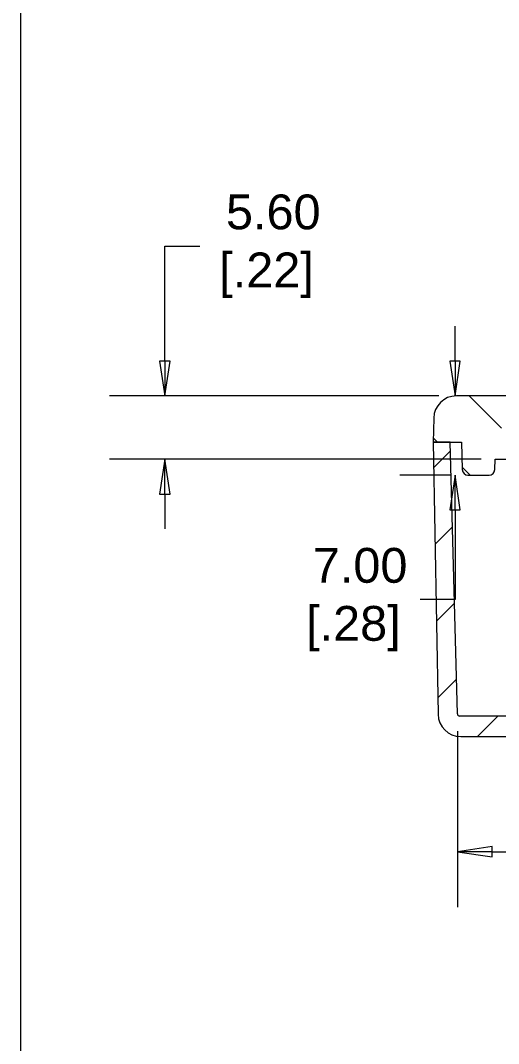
# Model space of a CAD drawing. Header units: millimetres. Extents: x 14 to 415, y 15 to 319.
# Drawn here: x 14 to 56.3, y 137.8 to 228.2 of the extents above; entities that cross this region are included whole.
import ezdxf

# ---------------------------------------------------------------- set-up
doc = ezdxf.new("R2010")
doc.units = ezdxf.units.MM
doc.header["$LTSCALE"] = 1.538462
for name, color, linetype, lineweight in [('Dimension (ANSI)', 7, 'Continuous', 9), ('Hatch (ANSI)', 7, 'Continuous', 9), ('Sketch Geometry (ANSI)', 7, 'Continuous', 9), ('Symbol (ANSI)', 7, 'Continuous', 9), ('Visible (ANSI)', 7, 'Continuous', 9)]:
    doc.layers.add(name, color=color, linetype=linetype, lineweight=lineweight)
doc.styles.add('Note Text (ANSI)', font='arial.ttf')
doc.styles.add('Text Style20', font='arial.ttf')
doc.dimstyles.new('Default - mm (ANSI)', dxfattribs={"dimscale": 1.538462, "dimtxt": 2, "dimasz": 2, "dimexe": 3.175, "dimexo": 1, "dimgap": 0.8, "dimtad": 0, "dimtih": 1, "dimtoh": 1, "dimrnd": 1e-08, "dimzin": 4, "dimdsep": 46, "dimtxsty": 'Note Text (ANSI)', "dimblk": 'Filled-1', "dimcen": 0.09, "dimdle": 10, "dimclrd": 256, "dimclre": 256, "dimclrt": 256, "dimadec": 1, "dimazin": 0, "dimtfac": 1.524, "dimtofl": 0, "dimtmove": 0, "dimatfit": 3, "dimfxl": 0, "dimtolj": 1, "dimtzin": 0, "dimlwd": -1, "dimlwe": -1, "dimarcsym": 0})

# ---------------------------------------------------------------- blocks, each defined once
blk = doc.blocks.new('Title Blocks HAMMOND')
at = {"layer": 'Sketch Geometry (ANSI)'}
blk.add_line((9.353, 206.727), (9.353, 9.64), dxfattribs=at)
at = {"layer": 'Symbol (ANSI)', "style": 'Text Style20'}
blk.add_attdef('<TITLE>_001', (231.26, 16.467), '', height=5, dxfattribs=at)
blk = doc.blocks.new('Filled-1')
at = {"color": 0}
for p, q in [((0, 0), (-1, 0.15)), ((-1, 0.15), (-1, -0.15)), ((-1, 0), (0, 0)), ((-1, -0.15), (0, 0))]:
    blk.add_line(p, q, dxfattribs=at)
at = {"color": 0, "flags": 128}
blk.add_lwpolyline([(-1, -0.15), (0, 0), (-1, 0.15), (-1, -0.15)], dxfattribs=at)
at = {"color": 0}
blk.add_solid([(-1, -0.15), (0, 0), (-1, 0.15), (-1, -0.15)], dxfattribs=at)
blk = doc.blocks.new('*D16')
at = {"layer": 'Defpoints', "color": 0, "transparency": 16777216}
for p in [(52.624, 166.909), (108.366, 166.909), (108.366, 154.724)]:
    blk.add_point(p, dxfattribs=at)
at = {"layer": 'Dimension (ANSI)', "transparency": 16777216}
for p, q in [((52.624, 165.371), (52.624, 149.84)), ((108.366, 165.371), (108.366, 149.84)), ((55.7, 154.724), (58.022, 154.724)), ((105.289, 154.724), (102.968, 154.724))]:
    blk.add_line(p, q, dxfattribs=at)
at = {"layer": 'Dimension (ANSI)', "transparency": 16777216, "xscale": 3.076923076923077, "yscale": 3.076923076923077, "zscale": 3.076923076923077, "rotation": 180}
blk.add_blockref('Filled-1', (52.624, 154.724), dxfattribs=at)
at = {"layer": 'Dimension (ANSI)', "transparency": 16777216, "xscale": 3.076923076923077, "yscale": 3.076923076923077, "zscale": 3.076923076923077}
blk.add_blockref('Filled-1', (108.366, 154.724), dxfattribs=at)
at = {"layer": 'Dimension (ANSI)', "transparency": 16777216, "insert": (80.495, 154.724), "char_height": 3.07692, "attachment_point": 5, "style": 'Note Text (ANSI)'}
blk.add_mtext('\\A1; 55.74\\P[2.19]{\\PINSIDE BOX LENGTH}', dxfattribs=at)
blk = doc.blocks.new('*D17')
at = {"layer": 'Defpoints', "color": 0, "transparency": 16777216}
for p in [(52.416, 195.015), (52.532, 195.015), (53.558, 188.015)]:
    blk.add_point(p, dxfattribs=at)
at = {"layer": 'Dimension (ANSI)', "transparency": 16777216}
for p, q in [((52.416, 198.092), (52.416, 201.169)), ((50.993, 195.015), (47.531, 195.015)), ((52.02, 188.015), (47.531, 188.015)), ((52.416, 184.938), (52.416, 177.011)), ((52.416, 177.011), (49.339, 177.011))]:
    blk.add_line(p, q, dxfattribs=at)
at = {"layer": 'Dimension (ANSI)', "transparency": 16777216, "xscale": 3.076923076923077, "yscale": 3.076923076923077, "zscale": 3.076923076923077}
for p, rotation in [((52.416, 195.015), 270), ((52.416, 188.015), 90)]:
    blk.add_blockref('Filled-1', p, dxfattribs=dict(at, rotation=rotation))
at = {"layer": 'Dimension (ANSI)', "transparency": 16777216, "insert": (43.431, 177.011), "char_height": 3.0769, "attachment_point": 5, "style": 'Note Text (ANSI)'}
blk.add_mtext('\\A1; 7.00\\P[.28]', dxfattribs=at)
blk = doc.blocks.new('*D18')
at = {"layer": 'Defpoints', "color": 0, "transparency": 16777216}
for p in [(26.771, 195.015), (52.532, 195.015), (56.261, 189.415)]:
    blk.add_point(p, dxfattribs=at)
at = {"layer": 'Dimension (ANSI)', "transparency": 16777216}
for p, q in [((26.771, 198.092), (26.771, 208.25)), ((26.771, 208.25), (29.848, 208.25)), ((50.993, 195.015), (21.886, 195.015)), ((54.722, 189.415), (21.886, 189.415)), ((26.771, 186.338), (26.771, 183.261))]:
    blk.add_line(p, q, dxfattribs=at)
at = {"layer": 'Dimension (ANSI)', "transparency": 16777216, "xscale": 3.076923076923077, "yscale": 3.076923076923077, "zscale": 3.076923076923077}
for p, rotation in [((26.771, 195.015), 270), ((26.771, 189.415), 90)]:
    blk.add_blockref('Filled-1', p, dxfattribs=dict(at, rotation=rotation))
at = {"layer": 'Dimension (ANSI)', "transparency": 16777216, "insert": (35.756, 208.25), "char_height": 3.0769, "attachment_point": 5, "style": 'Note Text (ANSI)'}
blk.add_mtext('\\A1; 5.60\\P[.22]', dxfattribs=at)

msp = doc.modelspace()

# ---------------------------------------------------------------- hatches: boundary and pattern name
at = {"layer": 'Hatch (ANSI)'}
h = msp.add_hatch(dxfattribs=at)
h.set_pattern_fill('ANSI31', color=256, scale=39.076923, angle=90.00021, style=0)
h.set_pattern_definition([(135.0002, (0, 0), (-3.45393, -3.45396), [])])
edge = h.paths.add_edge_path()
edge.add_line((105.558, 188.0147), (107.432, 188.0147))
edge.add_ellipse((107.432, 188.5147), major_axis=(0, -0.5), ratio=1, start_angle=0, end_angle=88.5)
edge.add_line((107.9318, 188.5016), (107.995, 190.9147))
edge.add_line((107.995, 190.9147), (108.995, 190.9147))
edge.add_line((108.995, 190.9147), (110.495, 190.9147))
edge.add_line((110.495, 190.9147), (110.4577, 193.0496))
edge.add_ellipse((108.458, 193.0147), major_axis=(1.9997, 0.0349), ratio=1, start_angle=0, end_angle=89)
edge.add_line((108.458, 195.0147), (52.5319, 195.0147))
edge.add_ellipse((52.5319, 193.0147), major_axis=(0, 2), ratio=1, start_angle=0, end_angle=89)
edge.add_line((50.5322, 193.0496), (50.495, 190.9147))
edge.add_line((50.495, 190.9147), (51.995, 190.9147))
edge.add_line((51.995, 190.9147), (52.995, 190.9147))
edge.add_line((52.995, 190.9147), (53.0582, 188.5016))
edge.add_ellipse((53.558, 188.5147), major_axis=(-0.4998, -0.0131), ratio=1, start_angle=0, end_angle=88.5)
edge.add_line((53.558, 188.0147), (55.432, 188.0147))
edge.add_ellipse((55.432, 188.5147), major_axis=(0, -0.5), ratio=1, start_angle=0, end_angle=88.5)
edge.add_line((55.9318, 188.5016), (55.9557, 189.4147))
edge.add_line((55.9557, 189.4147), (56.2609, 189.4147))
edge.add_ellipse((56.2609, 189.6147), major_axis=(0, -0.2), ratio=1, start_angle=0, end_angle=88.5)
edge.add_line((56.4608, 189.6095), (56.558, 193.32))
edge.add_ellipse((56.7579, 193.3147), major_axis=(-0.1999, 0.0052), ratio=1, start_angle=271.5, end_angle=360, ccw=False)
edge.add_line((56.7579, 193.5147), (60.495, 193.5147))
edge.add_line((60.495, 193.5147), (60.5081, 193.7647))
edge.add_line((60.5081, 193.7647), (100.4819, 193.7647))
edge.add_line((100.4819, 193.7647), (100.495, 193.5147))
edge.add_line((100.495, 193.5147), (104.2321, 193.5147))
edge.add_ellipse((104.2321, 193.3147), major_axis=(0, 0.2), ratio=1, start_angle=271.5, end_angle=360, ccw=False)
edge.add_line((104.432, 193.32), (104.5292, 189.6095))
edge.add_ellipse((104.7291, 189.6147), major_axis=(-0.1999, -0.0052), ratio=1, start_angle=0, end_angle=88.5)
edge.add_line((104.7291, 189.4147), (105.0343, 189.4147))
edge.add_line((105.0343, 189.4147), (105.0582, 188.5016))
edge.add_ellipse((105.558, 188.5147), major_axis=(-0.4998, -0.0131), ratio=1, start_angle=0, end_angle=88.5)
h = msp.add_hatch(dxfattribs=at)
h.set_pattern_fill('ANSI31', color=256, scale=39.076923, style=0)
h.set_pattern_definition([(45, (0, 0), (-3.45394, 3.45394), [])])
edge = h.paths.add_edge_path()
edge.add_ellipse((52.9142, 166.9147), major_axis=(-1.9997, -0.0349), ratio=1, start_angle=0, end_angle=89)
edge.add_line((52.9142, 164.9147), (108.0757, 164.9147))
edge.add_ellipse((108.0757, 166.9147), major_axis=(0, -2), ratio=1, start_angle=0, end_angle=89)
edge.add_line((110.0754, 166.8798), (110.495, 190.9147))
edge.add_line((110.495, 190.9147), (108.995, 190.9147))
edge.add_line((108.995, 190.9147), (108.3664, 166.9095))
edge.add_ellipse((108.1664, 166.9147), major_axis=(0.1999, -0.0052), ratio=1, start_angle=271.5, end_angle=360, ccw=False)
edge.add_line((108.1664, 166.7147), (100.495, 166.7147))
edge.add_line((100.495, 166.7147), (100.4819, 166.4647))
edge.add_line((100.4819, 166.4647), (60.5081, 166.4647))
edge.add_line((60.5081, 166.4647), (60.495, 166.7147))
edge.add_line((60.495, 166.7147), (52.8235, 166.7147))
edge.add_ellipse((52.8235, 166.9147), major_axis=(0, -0.2), ratio=1, start_angle=271.5, end_angle=360, ccw=False)
edge.add_line((52.6236, 166.9095), (51.995, 190.9147))
edge.add_line((51.995, 190.9147), (50.495, 190.9147))
edge.add_line((50.495, 190.9147), (50.9145, 166.8798))

# ---------------------------------------------------------------- linework, layer by layer
at = {"layer": 'Visible (ANSI)'}
for p, q in [((108.458, 195.0147), (52.5319, 195.0147)), ((50.5322, 193.0496), (50.495, 190.9147)), ((51.995, 190.9147), (50.495, 190.9147)), ((50.495, 190.9147), (50.9145, 166.8798)), ((50.495, 190.9147), (52.995, 190.9147)), ((52.6236, 166.9095), (51.995, 190.9147)), ((52.995, 190.9147), (53.0582, 188.5016)), ((55.9318, 188.5016), (55.9557, 189.4147)), ((55.9557, 189.4147), (56.2609, 189.4147)), ((56.2609, 189.4147), (57.0834, 189.4147)), ((53.558, 188.0147), (55.432, 188.0147)), ((60.495, 166.7147), (52.8235, 166.7147)), ((52.9142, 164.9147), (108.0757, 164.9147))]:
    msp.add_line(p, q, dxfattribs=at)
for centre, radius, start, end in [((52.5319, 193.0147), 2, 90, 179), ((53.558, 188.5147), 0.5, 181.5, 270), ((55.432, 188.5147), 0.5, 270, 358.5), ((52.9142, 166.9147), 2, 181, 270), ((52.8235, 166.9147), 0.2, 181.5, 270)]:
    msp.add_arc(centre, radius, start, end, dxfattribs=at)

# ---------------------------------------------------------------- block references
at = {"xscale": 1.538461538461538, "yscale": 1.538461538461538, "zscale": 1.538461538461538}
msp.add_blockref('Title Blocks HAMMOND', (-0.3828, 0.0192), dxfattribs=at)

# ---------------------------------------------------------------- dimensions: what is measured, and where the dimension line sits
at = {"layer": 'Dimension (ANSI)'}
for base, p1, p2, angle, text, override, picture, middle in [((26.7709, 195.0147), (56.2609, 189.4147), (52.5319, 195.0147), 90, ' <>\\X[.22]', {"dimdec": 2, "dimpost": '\\X', "dimtp": 0, "dimtm": 0, "dimtdec": 2, "dimatfit": 1}, '*D18', (35.7559, 208.2497)), ((52.4157, 195.0147), (53.558, 188.0147), (52.5319, 195.0147), 90, ' <>\\X[.28]', {"dimdec": 2, "dimpost": '\\X', "dimtp": 0, "dimtm": 0, "dimtdec": 2, "dimatfit": 1}, '*D17', (43.4307, 177.0111)), ((108.3664, 154.7242), (52.6236, 166.9095), (108.3664, 166.9095), 180, ' <>\\X[2.19]{\\PINSIDE BOX LENGTH}', {"dimtih": 0, "dimtoh": 0, "dimdec": 2, "dimpost": '\\X', "dimtp": 0, "dimtm": 0, "dimtdec": 2, "dimatfit": 1}, '*D16', (80.495, 154.7242))]:
    dim = msp.add_linear_dim(base=base, p1=p1, p2=p2, angle=angle, text=text, dimstyle='Default - mm (ANSI)', override=override, dxfattribs=at)
    dim.commit()
    dim.dimension.update_dxf_attribs({"geometry": picture, "text_midpoint": middle, "dimtype": 160})

doc.saveas('drawing.dxf')
